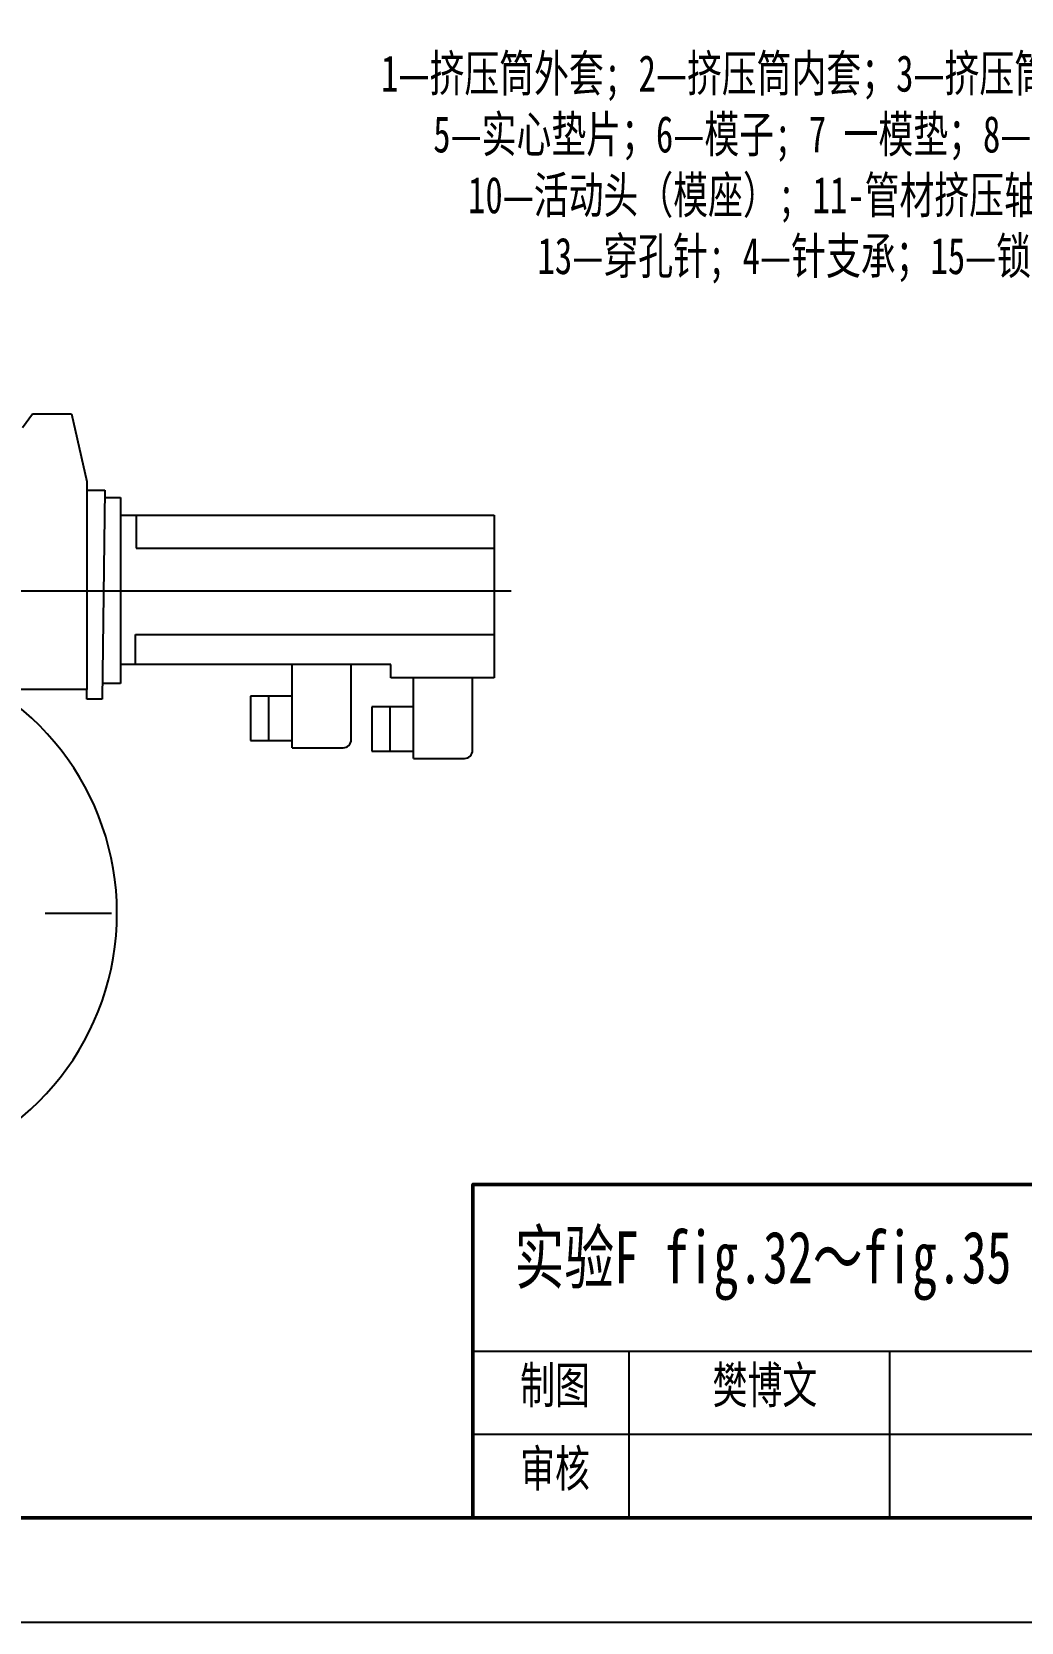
# Model space of a CAD drawing. Header units: millimetres. Extents: x 0 to 1320, y -350 to 297.
# Drawn here: x 1127.7 to 1222.6, y -350 to -197.4 of the extents above; entities that cross this region are included whole.
import ezdxf

# ---------------------------------------------------------------- set-up
doc = ezdxf.new("R2010")
doc.units = ezdxf.units.MM
doc.linetypes.add('CENTER', pattern=[50.8, 31.75, -6.35, 6.35, -6.35])
doc.layers.add('f34', color=255, linetype='Continuous')
doc.layers.add('f35中心线', color=1, linetype='CENTER', lineweight=25)
doc.layers.add('f35实线', color=255, linetype='Continuous', lineweight=25)
doc.styles.add('Annotative', font='simfang.ttf', dxfattribs={"width": 0.7})
doc.styles.add('fig', font='simfang.ttf', dxfattribs={"width": 0.7, "height": 3.5})
doc.styles.add('大字', font='simfang.ttf', dxfattribs={"width": 0.7})

msp = doc.modelspace()

# ---------------------------------------------------------------- linework, layer by layer
at = {"color": 1}
msp.add_lwpolyline([(900, -350), (1320, -350), (1320, -53), (900, -53), (900, -350)], dxfattribs=at)
at = {"lineweight": 50}
for points in [[(910, -340), (1310, -340), (1310, -63), (910, -63), (910, -340)], [(1170, -340), (1310, -340), (1310, -308), (1170, -308), (1170, -340)]]:
    msp.add_lwpolyline(points, dxfattribs=at)
at = {"lineweight": 25}
for points in [[(1170, -324), (1185, -324), (1230, -324), (1230, -340)], [(1185, -340), (1185, -324)], [(1210, -340), (1210, -324)], [(1230, -332), (1170, -332)]]:
    msp.add_lwpolyline(points, dxfattribs=at)
at = {"layer": 'f35中心线'}
for p, q in [((960.664, -251.081), (1136.212, -251.081)), ((1090.896, -281.999), (1141.646, -281.999))]:
    msp.add_line(p, q, dxfattribs=at)
at = {"layer": 'f35实线'}
for p, q in [((1126.802, -235.396), (1127.761, -234.076)), ((1127.761, -234.076), (1131.512, -234.076)), ((1131.512, -234.076), (1132.995, -240.572)), ((1132.995, -240.572), (1132.995, -260.528)), ((1132.995, -241.399), (1134.697, -241.399)), ((1134.697, -241.399), (1134.445, -261.449)), ((1134.682, -242.102), (1136.212, -242.102)), ((1136.212, -242.102), (1136.212, -259.95)), ((1136.259, -243.804), (1172.034, -243.804)), ((1137.711, -243.804), (1137.711, -246.974)), ((1172.034, -243.804), (1172.034, -259.404)), ((1137.711, -246.974), (1172.034, -246.974)), ((1136.212, -251.081), (1173.682, -251.081)), ((1137.649, -258.139), (1137.649, -255.25)), ((1137.649, -255.25), (1172.034, -255.25)), ((1162.133, -258.139), (1136.212, -258.139)), ((1152.671, -266.118), (1152.671, -258.139)), ((1158.339, -265.338), (1158.339, -258.139)), ((1162.133, -259.404), (1162.133, -258.139)), ((1132.995, -260.528), (1064.023, -260.528)), ((1132.98, -261.449), (1132.995, -260.528)), ((1136.212, -259.95), (1134.464, -259.95)), ((1172.034, -259.404), (1162.133, -259.404)), ((1164.304, -267.149), (1164.304, -259.404)), ((1169.972, -266.368), (1169.972, -259.404)), ((1134.445, -261.449), (1132.98, -261.449)), ((1152.624, -261.168), (1148.673, -261.168)), ((1148.673, -261.168), (1148.673, -265.416)), ((1150.406, -261.168), (1150.406, -265.416)), ((1164.257, -262.199), (1160.306, -262.199)), ((1160.306, -262.199), (1160.306, -266.446)), ((1162.04, -262.199), (1162.04, -266.446)), ((1148.673, -265.416), (1152.671, -265.416)), ((1152.671, -266.118), (1157.558, -266.118)), ((1160.306, -266.446), (1164.304, -266.446)), ((1164.304, -267.149), (1169.192, -267.149))]:
    msp.add_line(p, q, dxfattribs=at)
for centre, radius, start, end in [((1110.38, -281.999), 25.494, 203.36512, 147.03102), ((1157.558, -265.338), 0.781, 270, 0), ((1169.192, -266.368), 0.781, 270, 0)]:
    msp.add_arc(centre, radius, start, end, dxfattribs=at)

# ---------------------------------------------------------------- texts
at = {"attachment_point": 1}
for s, width, insert, char_height, style in [('实验F fig.32～fig.35', 56.54661, (1174, -312.5), 5, '大字'), ('制图', 7.36195, (1174.541, -325.5), 3.5, 'Annotative')]:
    msp.add_mtext_dynamic_manual_height_columns(s, width=width, gutter_width=12.5, heights=[0], dxfattribs=dict(at, insert=insert, char_height=char_height, style=style))
at = {"char_height": 3.5, "attachment_point": 1, "style": 'Annotative'}
for s, insert in [('樊博文', (1193, -325.5)), ('审核', (1174.541, -333.5))]:
    msp.add_mtext(s, dxfattribs=dict(at, insert=insert))
at = {"layer": 'f34', "insert": (1161.2, -199.682), "char_height": 3.5, "attachment_point": 1, "style": 'fig'}
msp.add_mtext_dynamic_manual_height_columns('1—挤压筒外套; 2—挤压筒内套；3—挤压筒中套；4—棒材挤压轴； \\P   5—实心垫片；6—模子; 7 一模垫；8—模支承;9 一支承环； \\P     10—活动头（模座）; 11-管材挤压轴；12—管材垫片； \\P         13—穿孔针; 4—针支承；15—锁键1', width=122.58051, gutter_width=17.5, heights=[0], dxfattribs=at)

doc.saveas('drawing.dxf')
